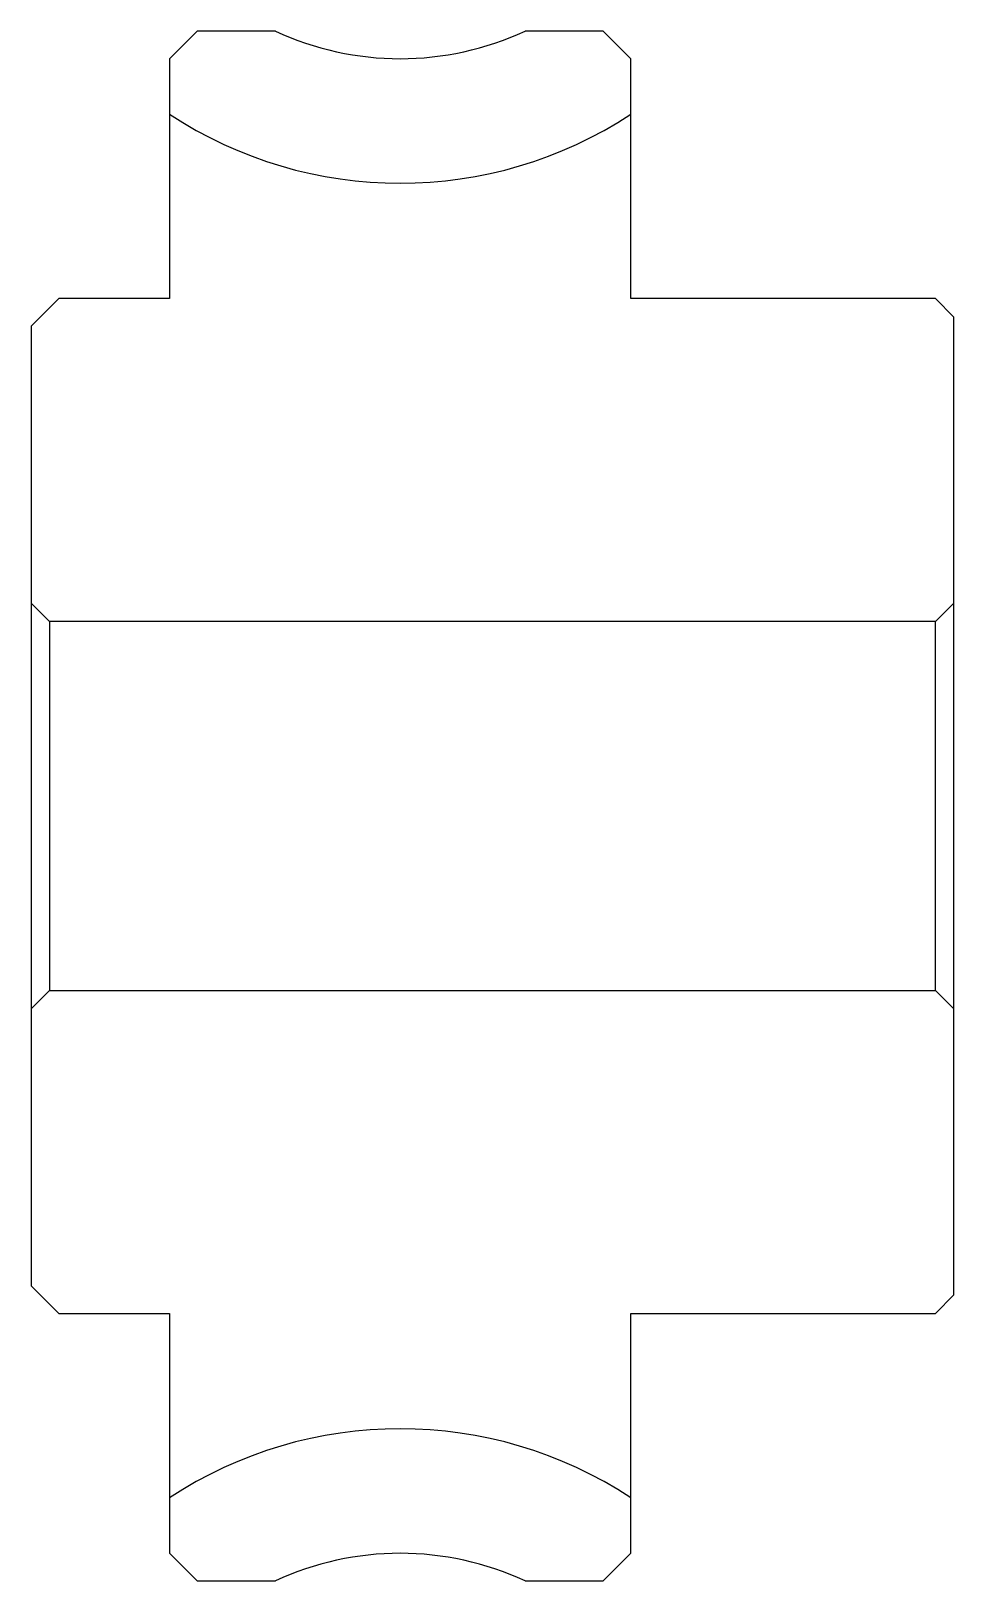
# Model space of a CAD drawing. Header units: metres. Extents: x 116.7 to 166.7, y 80.5 to 164.5.
import ezdxf

# ---------------------------------------------------------------- set-up
doc = ezdxf.new("R2010")
doc.units = ezdxf.units.M

msp = doc.modelspace()

# ---------------------------------------------------------------- linework, layer by layer
at = {"color": 4}
for p, q in [((166.666672, 133.5), (165.666672, 132.5)), ((116.666672, 111.5), (117.666672, 112.5)), ((166.666672, 111.5), (165.666672, 112.5))]:
    msp.add_line(p, q, dxfattribs=at)
for points in [[(129.902802, 164.5), (125.666672, 164.5), (124.166672, 163), (124.166672, 150), (118.166672, 150), (116.666672, 148.5), (116.666672, 111.5)], [(149.166672, 150), (149.166672, 163), (147.666672, 164.5), (143.430542, 164.5)], [(149.166672, 95), (165.666672, 95), (166.666672, 96), (166.666672, 149), (165.666672, 150), (149.166672, 150)], [(116.666672, 133.5), (117.666672, 132.5), (117.666672, 112.5), (165.666672, 112.5), (165.666672, 132.5), (117.666672, 132.5)], [(116.666672, 111.5), (116.666672, 96.5), (118.166672, 95), (124.166672, 95), (124.166672, 82), (125.666672, 80.5), (129.902802, 80.5)], [(143.430542, 80.5), (147.666672, 80.5), (149.166672, 82), (149.166672, 95)]]:
    msp.add_lwpolyline(points, dxfattribs=at)
for centre, radius, start, end in [((136.666672, 179), 16, 244.99216597, 295.00783159), ((136.666672, 179), 22.75, 236.67067185, 303.32932815), ((136.666672, 66), 22.75, 56.67067185, 123.32932815), ((136.666672, 66), 16, 64.99216841, 115.00783403)]:
    msp.add_arc(centre, radius, start, end, dxfattribs=at)

doc.saveas('drawing.dxf')
